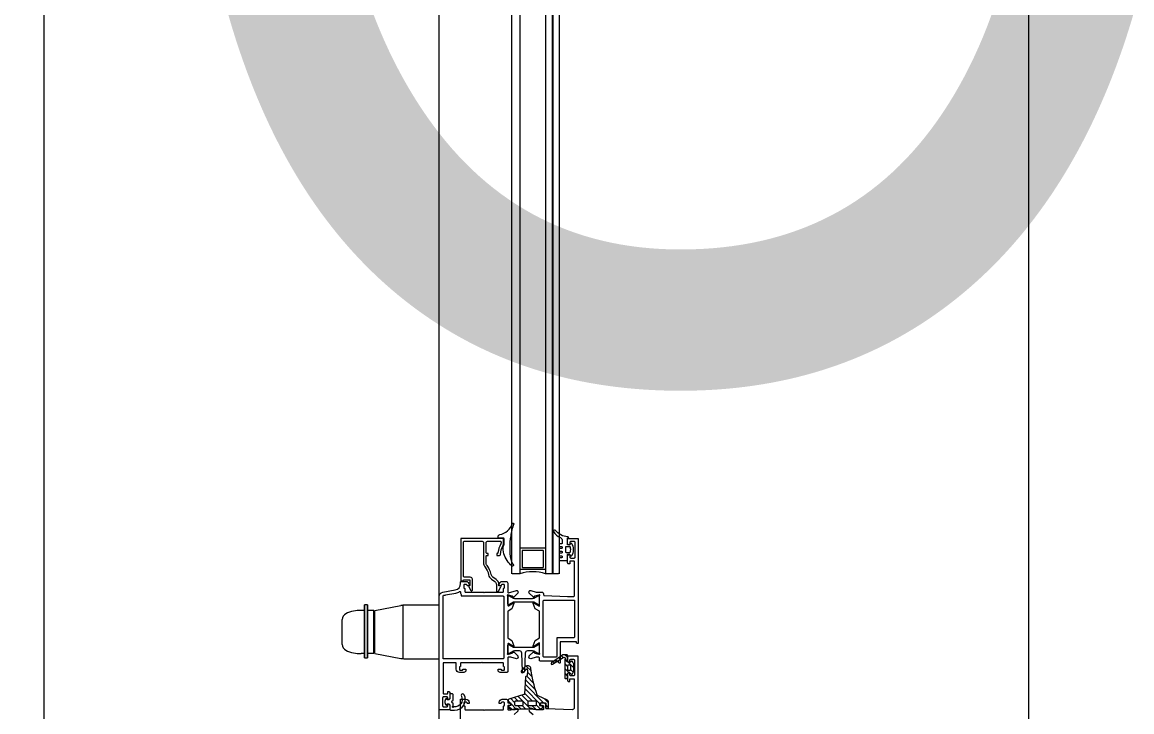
# Model space of a CAD drawing. Extents: x -9058 to 11890, y 0 to 4205.
# Drawn here: x 9830 to 9881.9, y 3231.3 to 3263.5 of the extents above; entities that cross this region are included whole.
import ezdxf
from ezdxf.enums import TextEntityAlignment as Align

# ---------------------------------------------------------------- set-up
doc = ezdxf.new("R2010")
doc.units = 0
doc.header["$MEASUREMENT"] = 0
doc.layers.get('0').update_dxf_attribs({"color": 9, "lineweight": 9})
doc.layers.add('M-TEFRIS2-015', color=129, linetype='Continuous', lineweight=9)
doc.layers.add('M-TEFRIS2-015 @ 20', color=129, linetype='Continuous', lineweight=9)
doc.styles.add('Arial', font='arial.ttf', dxfattribs={"height": 2.5})
doc.styles.add('MuuM_TEXT-STANDART', font='ARIALN.TTF')

# ---------------------------------------------------------------- blocks, each defined once
blk = doc.blocks.new('0a_roomno2')
at = {"style": 'Arial'}
blk.add_attdef('ODANO', (0, 1.505), '', height=3, dxfattribs=at)
blk.add_attdef('MEKANADI', text='', height=3, dxfattribs=at).set_placement((0.525, -4.75), align=Align.BOTTOM_LEFT)
at = {"style": 'MuuM_TEXT-STANDART', "width": 0.6}
for tag, p in [('YER01', (15, -7)), ('TAVAN01', (20.625, -7)), ('DUVAR01', (26.25, -7)), ('YER02', (15, -10.375)), ('TAVAN02', (20.625, -10.375)), ('DUVAR02', (26.25, -10.375)), ('YER03', (15, -13.75)), ('TAVAN03', (20.625, -13.75)), ('DUVAR03', (26.25, -13.75))]:
    blk.add_attdef(tag, text='', height=2.25, dxfattribs=at).set_placement(p, align=Align.MIDDLE_CENTER)
at = {"style": 'MuuM_TEXT-STANDART'}
blk.add_attdef('M2', text='', height=2.25, dxfattribs=at).set_placement((1.3231, -7.8046), align=Align.MIDDLE_LEFT)
at = {"style": 'MuuM_TEXT-STANDART', "width": 0.6}
blk.add_attdef('TEMIZTAVANYUKSEKLIGI', text='', height=2.25, dxfattribs=at).set_placement((2.7, -13.1619), align=Align.MIDDLE_LEFT)
blk = doc.blocks.new('*U679')
at = {"layer": 'M-TEFRIS2-015 @ 20'}
ref = blk.add_blockref('0a_roomno2', (9477.804, 3319.132), dxfattribs=dict(at, xscale=20, yscale=20, zscale=20))
ref.add_attrib('MEKANADI', 'TOPLANTI ODASI', dxfattribs={"layer": '0', "height": 60, "style": 'Arial', "width": 0.8}).set_placement((9488.304, 3229.132), align=Align.BOTTOM_LEFT)

msp = doc.modelspace()

# ---------------------------------------------------------------- hatches: boundary and pattern name
at = {"layer": 'M-TEFRIS2-015'}
h = msp.add_hatch(dxfattribs=at)
h.set_pattern_fill('ANSI31', color=256, scale=0.05, angle=360, style=0)
h.set_pattern_definition([(135, (9986.88754, 3414.53771), (0.1122532, 0.1122532), [])])
edge = h.paths.add_edge_path(flags=16)
edge.add_arc((9855.545, 3233.253), 0.025, 180, 270)
edge.add_line((9855.545, 3233.228), (9855.645, 3233.228))
edge.add_arc((9855.645, 3233.253), 0.025, -90, 0)
edge.add_line((9855.67, 3233.253), (9855.67, 3233.433))
edge.add_arc((9855.645, 3233.433), 0.025, 0, 90)
edge.add_line((9855.645, 3233.458), (9855.545, 3233.458))
edge.add_arc((9855.545, 3233.433), 0.025, 90, 180)
edge.add_line((9855.52, 3233.433), (9855.52, 3233.253))
edge = h.paths.add_edge_path()
edge.add_arc((9855.55, 3233.058), 0.035, 90, 180, ccw=False)
edge.add_line((9855.55, 3233.093), (9855.63, 3233.093))
edge.add_arc((9855.63, 3233.078), 0.015, 47.8308, 90, ccw=False)
edge.add_line((9855.64, 3233.09), (9855.682, 3233.049))
edge.add_arc((9855.71, 3233.078), 0.04, 226.3869, 332.9563)
edge.add_line((9855.745, 3233.06), (9855.791, 3233.149))
edge.add_arc((9855.635, 3233.228), 0.175, -27.0437, 0)
edge.add_line((9855.81, 3233.228), (9855.81, 3233.458))
edge.add_arc((9855.635, 3233.458), 0.175, 0, 27.0437)
edge.add_line((9855.791, 3233.538), (9855.745, 3233.627))
edge.add_arc((9855.71, 3233.608), 0.04, 27.0437, 133.6131)
edge.add_line((9855.682, 3233.637), (9855.64, 3233.597))
edge.add_arc((9855.63, 3233.608), 0.015, -90, -47.8308, ccw=False)
edge.add_line((9855.63, 3233.593), (9855.55, 3233.593))
edge.add_arc((9855.55, 3233.628), 0.035, 180, 270, ccw=False)
edge.add_line((9855.515, 3233.628), (9855.515, 3233.908))
edge.add_arc((9855.475, 3233.908), 0.04, 0, 90)
edge.add_line((9855.475, 3233.948), (9855.33, 3233.948))
edge.add_arc((9855.33, 3233.898), 0.05, 90, 130.0348)
edge.add_line((9855.298, 3233.937), (9854.764, 3233.564))
edge.add_arc((9854.79, 3233.533), 0.04, 130.0348, 303.0043)
edge.add_line((9854.812, 3233.5), (9855.317, 3233.818))
edge.add_arc((9855.349, 3233.768), 0.06, -56.1456, 123.0043, ccw=False)
edge.add_line((9855.383, 3233.718), (9855.383, 3232.878))
edge.add_arc((9855.423, 3232.878), 0.04, 180, 270)
edge.add_line((9855.423, 3232.838), (9855.475, 3232.838))
edge.add_arc((9855.475, 3232.878), 0.04, 270, 360)
edge.add_line((9855.515, 3232.878), (9855.515, 3233.058))
h = msp.add_hatch(dxfattribs=at)
h.set_pattern_fill('ANSI31', color=256, scale=0.05, angle=-90, style=0)
h.set_pattern_definition([(135, (9604.37358, 3232.07789), (-0.1122532, -0.1122532), [])])
h.paths.add_polyline_path([(9853.362, 3233.202), (9853.543, 3233.39, -0.203536), (9853.615, 3233.421), (9853.695, 3233.421, -0.380587), (9853.795, 3233.332, 0.061836), (9854.102, 3232.075, 0.189764), (9854.151, 3232.021), (9854.579, 3231.83, -0.285747), (9854.635, 3231.741), (9854.635, 3231.451, -0.414214), (9854.615, 3231.431), (9854.525, 3231.431, -0.414214), (9854.505, 3231.451), (9854.505, 3231.666, 0.414214), (9854.47, 3231.701), (9854.28, 3231.701, 0.414214), (9854.255, 3231.676), (9854.255, 3231.596, 0.414214), (9854.28, 3231.571), (9854.315, 3231.571, -0.414214), (9854.345, 3231.541), (9854.345, 3231.474, -0.296563), (9854.333, 3231.456), (9854.198, 3231.396, -0.104779), (9854.125, 3231.381), (9854.045, 3231.381, 0.081633), (9853.065, 3231.381), (9852.985, 3231.381, -0.104779), (9852.912, 3231.396), (9852.777, 3231.456, -0.296563), (9852.765, 3231.474), (9852.765, 3231.541, -0.414214), (9852.795, 3231.571), (9852.83, 3231.571, 0.414214), (9852.855, 3231.596), (9852.855, 3231.676, 0.414214), (9852.83, 3231.701), (9852.77, 3231.701, -0.414214), (9852.745, 3231.726), (9852.745, 3231.821, -0.328426), (9852.78, 3231.868), (9853.483, 3232.087, 0.309555), (9853.5, 3232.109), (9853.555, 3232.912, -0.394287), (9853.575, 3232.931, 0.364538), (9853.624, 3232.972, 0.068684), (9853.635, 3233.273, 0.950368), (9853.595, 3233.271, -0.000002), (9853.595, 3233.271), (9853.448, 3233.119, -0.999219)])
h.paths.add_polyline_path([(9853.695, 3231.771), (9854.035, 3231.771, -0.414214), (9854.065, 3231.741), (9854.065, 3231.611, -0.414214), (9854.035, 3231.581), (9853.695, 3231.581, -0.414214), (9853.665, 3231.611), (9853.665, 3231.741, -0.414214)], flags=16)
h.paths.add_polyline_path([(9853.445, 3231.741), (9853.445, 3231.611, -0.414214), (9853.415, 3231.581), (9853.075, 3231.581, -0.414214), (9853.045, 3231.611), (9853.045, 3231.741, -0.414214), (9853.075, 3231.771), (9853.415, 3231.771, -0.414214)], flags=16)

# ---------------------------------------------------------------- linework, layer by layer
for p, q in [((9852.894, 3285.851), (9852.894, 3237.723)), ((9853.294, 3285.851), (9853.294, 3237.723)), ((9854.494, 3285.851), (9854.494, 3237.723)), ((9854.794, 3285.868), (9854.794, 3237.723)), ((9854.832, 3285.868), (9854.832, 3237.723)), ((9855.132, 3285.819), (9855.132, 3237.723)), ((9852.893, 3240.498), (9852.893, 3238.229)), ((9852.893, 3240.498), (9852.893, 3237.773)), ((9853.293, 3240.498), (9853.293, 3237.723)), ((9854.493, 3240.498), (9854.493, 3237.723)), ((9854.793, 3240.498), (9854.793, 3237.723)), ((9854.831, 3240.498), (9854.831, 3237.723)), ((9855.131, 3240.498), (9855.131, 3237.773)), ((9854.493, 3238.923), (9853.293, 3238.923)), ((9852.943, 3237.723), (9852.893, 3237.773)), ((9853.293, 3237.723), (9852.943, 3237.723)), ((9854.493, 3237.923), (9853.293, 3237.923)), ((9855.081, 3237.723), (9854.493, 3237.723)), ((9855.081, 3237.723), (9855.131, 3237.773)), ((9846.027, 3236.009), (9845.884, 3236.009)), ((9846.027, 3236.009, 0), (9845.884, 3236.009, 0)), ((9846.027, 3233.803), (9846.027, 3236.28)), ((9846.027, 3233.803, 0), (9846.027, 3236.28, 0)), ((9846.177, 3236.28), (9846.177, 3233.803)), ((9846.177, 3236.28, 0), (9846.177, 3233.803, 0)), ((9846.473, 3236.009), (9846.177, 3236.009)), ((9846.473, 3236.009, 0), (9846.177, 3236.009, 0)), ((9846.473, 3234.009), (9846.473, 3236.009)), ((9846.473, 3234.009, 0), (9846.473, 3236.009, 0)), ((9846.521, 3236.009), (9847.737, 3236.243)), ((9846.521, 3234.009), (9846.521, 3236.009)), ((9847.821, 3236.255), (9847.821, 3233.764)), ((9849.521, 3236.259), (9847.907, 3236.259)), ((9844.996, 3234.423, 0), (9844.996, 3235.595, 0)), ((9846.027, 3234.009), (9845.884, 3234.009)), ((9846.027, 3234.009, 0), (9845.884, 3234.009, 0)), ((9846.473, 3234.009), (9846.177, 3234.009)), ((9846.473, 3234.009, 0), (9846.177, 3234.009, 0)), ((9846.521, 3234.009), (9847.737, 3233.776)), ((9847.907, 3233.759), (9849.521, 3233.759))]:
    msp.add_line(p, q, dxfattribs=at)
for points in [[(9877.058, 3299.873), (9877.058, 3159.873)], [(9833.058, 3297.873), (9831.058, 3297.873), (9831.058, 3161.873), (9833.058, 3161.873)], [(9849.522, 3173.05), (9849.523, 3291.808)]]:
    msp.add_lwpolyline(points, dxfattribs=at)
for points in [[(9852.522, 3239.393), (9852.302, 3239.393, -0.414214), (9852.272, 3239.423), (9852.272, 3239.461, -0.356389), (9852.352, 3239.559, 0.262181), (9852.946, 3240.073, -0.316752), (9852.974, 3240.093, -0.499585), (9853.003, 3240.055, 0.048291), (9852.861, 3239.499, 0.086497), (9852.864, 3238.401, 0.16681), (9852.976, 3238.173, -0.169383), (9852.99, 3238.152), (9852.992, 3238.139, -0.513067), (9852.927, 3238.092, -0.159858), (9852.547, 3238.667, -0.178819), (9852.529, 3239.033), (9852.539, 3239.053, 0.13005), (9852.552, 3239.102), (9852.552, 3239.363, 0.414214)], [(9851.742, 3238.58), (9851.782, 3238.58, 0.414214), (9851.812, 3238.61), (9851.812, 3238.65, 0.414214), (9851.782, 3238.68), (9851.762, 3238.68, -0.414214), (9851.712, 3238.73), (9851.712, 3239.16, -0.414214), (9851.812, 3239.26), (9852.361, 3239.26, -0.414214), (9852.411, 3239.21), (9852.411, 3239.158, -0.127567), (9852.402, 3239.124, 0.09888), (9852.268, 3238.706, -0.367727), (9852.24, 3238.68, 0.399482), (9852.212, 3238.65), (9852.212, 3238.61, 0.414214), (9852.242, 3238.58), (9852.333, 3238.58, 0.400329), (9852.382, 3238.627, -0.114933), (9852.506, 3239.064, 0.127017), (9852.531, 3239.161), (9852.531, 3239.35, 0.414214), (9852.501, 3239.38), (9850.561, 3239.38, 0.414214), (9850.531, 3239.35), (9850.531, 3237.43, 0.414214), (9850.561, 3237.4), (9850.621, 3237.4, 0.414214), (9850.651, 3237.43), (9850.651, 3237.45), (9850.951, 3237.45), (9850.951, 3237.18), (9850.916, 3237.16, 0.414214), (9850.905, 3237.119), (9851.004, 3236.948, 0.767327), (9851.071, 3236.966), (9851.071, 3237.47, 0.414214), (9850.971, 3237.57), (9850.701, 3237.57, -0.414214), (9850.651, 3237.62), (9850.651, 3239.21, -0.414214), (9850.701, 3239.26), (9851.492, 3239.26, -0.414214), (9851.592, 3239.16), (9851.592, 3238.246, 0.172094), (9851.663, 3238.045, -0.126051), (9851.829, 3237.684, 0.197455), (9851.96, 3237.479), (9852.115, 3237.371, -0.244698), (9852.191, 3237.224), (9852.191, 3236.944, 0.767327), (9852.293, 3236.917), (9852.407, 3237.115, 0.57735), (9852.381, 3237.16), (9852.311, 3237.16), (9852.311, 3237.224, 0.244698), (9852.183, 3237.469), (9852.029, 3237.572, -0.197455), (9851.947, 3237.7, 0.126051), (9851.756, 3238.115, -0.178336), (9851.712, 3238.246), (9851.712, 3238.55, -0.414214)], [(9854.363, 3238.023, 0.414214), (9854.393, 3238.053), (9854.393, 3238.793, 0.414214), (9854.363, 3238.823), (9853.423, 3238.823, 0.414214), (9853.393, 3238.793), (9853.393, 3238.053, 0.414214), (9853.423, 3238.023)], [(9855.655, 3238.966, 0.359904), (9855.626, 3238.99), (9855.45, 3238.99, 0.414214), (9855.42, 3238.96), (9855.42, 3238.76, 0.414214), (9855.45, 3238.73), (9855.626, 3238.73, 0.359904), (9855.655, 3238.754, 0.094739)], [(9852.521, 3237.024, -0.365977), (9852.546, 3237.054, 0.365977), (9852.571, 3237.083), (9852.571, 3237.193, 0.414214), (9852.541, 3237.223), (9852.451, 3237.223, 0.365977), (9852.422, 3237.198, -0.366034), (9852.392, 3237.173), (9852.331, 3237.173, -0.414214), (9852.321, 3237.183), (9852.321, 3237.223, -0.414214), (9852.471, 3237.373), (9852.641, 3237.373, -0.414214), (9852.721, 3237.293), (9852.721, 3236.873, 0.493043), (9852.759, 3236.844), (9853.127, 3236.943, -0.700084), (9853.203, 3236.835), (9853.19, 3236.817), (9853.017, 3236.646, -0.607471), (9852.957, 3236.662, 0.283637), (9852.935, 3236.685), (9852.752, 3236.734, 1.229391), (9852.721, 3236.684), (9852.721, 3236.263, 0.585524), (9852.767, 3236.237), (9852.986, 3236.371, -0.713664), (9853.015, 3236.347), (9852.921, 3236.097), (9852.736, 3235.984, 0.261412), (9852.721, 3235.958), (9852.721, 3234.747, 0.261412), (9852.736, 3234.721), (9852.921, 3234.608), (9853.015, 3234.358, -0.713664), (9852.986, 3234.334), (9852.767, 3234.468, 0.585524), (9852.721, 3234.442), (9852.721, 3234.021, 1.229391), (9852.752, 3233.971), (9852.935, 3234.02, 0.283637), (9852.957, 3234.043, -0.607471), (9853.017, 3234.059), (9853.19, 3233.888), (9853.203, 3233.87, -0.700084), (9853.127, 3233.762), (9852.867, 3233.832), (9852.751, 3233.832, 0.414214), (9852.721, 3233.802), (9852.721, 3233.153, -0.414214), (9852.691, 3233.123), (9852.371, 3233.123, -0.414222), (9852.271, 3233.223), (9852.271, 3233.263, -0.414214), (9852.281, 3233.273), (9852.392, 3233.273, -0.366034), (9852.422, 3233.248, 0.365977), (9852.451, 3233.223), (9852.541, 3233.223, 0.414214), (9852.571, 3233.253), (9852.571, 3233.363, 0.365977), (9852.546, 3233.393, -0.365977), (9852.521, 3233.422), (9852.521, 3233.543, 0.414214), (9852.491, 3233.573), (9851.551, 3233.573), (9851.521, 3233.603), (9851.491, 3233.573), (9850.551, 3233.573, 0.414214), (9850.521, 3233.543), (9850.521, 3233.422, -0.365977), (9850.496, 3233.393, 0.365977), (9850.471, 3233.363), (9850.471, 3233.253, 0.414214), (9850.501, 3233.223), (9850.591, 3233.223, 0.365977), (9850.621, 3233.248, -0.366034), (9850.65, 3233.273), (9850.761, 3233.273, -0.414214), (9850.771, 3233.263), (9850.771, 3233.223, -0.414214), (9850.671, 3233.123), (9850.471, 3233.123, -0.414214), (9850.321, 3233.273), (9850.321, 3233.543, 0.414214), (9850.291, 3233.573), (9849.731, 3233.573, 0.414214), (9849.701, 3233.543), (9849.701, 3232.153, 0.414214), (9849.731, 3232.123), (9849.891, 3232.123, 0.414214), (9849.921, 3232.153), (9849.921, 3232.223), (9849.971, 3232.223, -0.414214), (9850.021, 3232.173), (9850.021, 3231.918, -0.414214), (9849.951, 3231.848), (9849.931, 3231.848, -0.414214), (9849.921, 3231.858), (9849.921, 3231.933, 0.414214), (9849.871, 3231.983), (9849.731, 3231.983, 0.414214), (9849.681, 3231.933), (9849.681, 3231.563, 0.414214), (9849.731, 3231.513), (9849.871, 3231.513, 0.414214), (9849.921, 3231.563), (9849.921, 3231.638, -0.414214), (9849.931, 3231.648), (9849.951, 3231.648, -0.414214), (9850.021, 3231.578), (9850.021, 3231.403, -0.414214), (9849.991, 3231.373), (9849.551, 3231.373, -0.414214), (9849.521, 3231.403), (9849.521, 3236.673, -0.363975), (9849.687, 3236.87), (9850.273, 3236.974, 0.36397), (9850.521, 3237.269), (9850.521, 3237.343, -0.414214), (9850.551, 3237.373), (9850.771, 3237.373, -0.414214), (9850.921, 3237.223), (9850.921, 3237.183, -0.414214), (9850.911, 3237.173), (9850.85, 3237.173, -0.366034), (9850.821, 3237.198, 0.365977), (9850.791, 3237.223), (9850.701, 3237.223, 0.414214), (9850.671, 3237.193), (9850.671, 3237.083, 0.365977), (9850.696, 3237.054, -0.365977), (9850.721, 3237.024), (9850.721, 3236.903, 0.414214), (9850.751, 3236.873), (9851.591, 3236.873), (9851.621, 3236.843), (9851.651, 3236.873), (9852.491, 3236.873, 0.414214), (9852.521, 3236.903)], [(9849.701, 3236.672, -0.207097), (9849.723, 3236.723), (9849.821, 3236.723), (9849.821, 3236.742), (9850.299, 3236.826, 0.106114), (9850.474, 3236.897, -0.602221), (9850.521, 3236.872), (9850.521, 3236.823, 0.162278), (9850.541, 3236.763), (9850.541, 3236.723, 0.414214), (9850.571, 3236.693), (9852.491, 3236.693, -0.414214), (9852.541, 3236.643), (9852.541, 3233.803, -0.414214), (9852.491, 3233.753), (9849.701, 3233.753)], [(9853.936, 3236.593), (9854.122, 3236.7, -0.131652), (9854.137, 3236.705), (9854.163, 3236.705, -0.414214), (9854.193, 3236.675), (9854.193, 3236.315, -0.414214), (9854.163, 3236.285), (9854.137, 3236.285, -0.131652), (9854.122, 3236.289), (9853.936, 3236.396, 0.131652), (9853.886, 3236.41), (9853.04, 3236.41, 0.131652), (9852.99, 3236.396), (9852.803, 3236.289, -0.131652), (9852.788, 3236.285), (9852.763, 3236.285, -0.414214), (9852.733, 3236.315), (9852.733, 3236.675, -0.414214), (9852.763, 3236.705), (9852.788, 3236.705, -0.131652), (9852.803, 3236.7), (9852.99, 3236.593, 0.131652), (9853.04, 3236.58), (9853.886, 3236.58, 0.131652)], [(9855.021, 3234.723), (9855.021, 3233.883, -0.414214), (9854.971, 3233.833), (9854.431, 3233.833, -0.414214), (9854.381, 3233.883), (9854.381, 3236.443, -0.414214), (9854.431, 3236.493), (9855.841, 3236.493), (9855.841, 3234.783, -0.414214), (9855.791, 3234.733), (9855.031, 3234.733, 0.414214)], [(9853.38, 3234.027, 0.403142), (9853.28, 3234.123), (9853.04, 3234.123, 0.131652), (9852.99, 3234.11), (9852.803, 3234.002, -0.131652), (9852.788, 3233.998), (9852.763, 3233.998, -0.414214), (9852.733, 3234.028), (9852.733, 3234.388, -0.414214), (9852.763, 3234.418), (9852.788, 3234.418, -0.131652), (9852.803, 3234.414), (9852.99, 3234.307, 0.131652), (9853.04, 3234.293), (9853.886, 3234.293, 0.131652), (9853.936, 3234.307), (9854.122, 3234.414, -0.131652), (9854.137, 3234.418), (9854.163, 3234.418, -0.414214), (9854.193, 3234.388), (9854.193, 3234.028, -0.414214), (9854.163, 3233.998), (9854.137, 3233.998, -0.131652), (9854.122, 3234.002), (9853.936, 3234.11, 0.131652), (9853.886, 3234.123), (9853.645, 3234.123, 0.403142), (9853.545, 3234.027), (9853.513, 3233.171, -0.962756), (9853.413, 3233.171)], [(9855.515, 3233.058, -0.414214), (9855.55, 3233.093), (9855.63, 3233.093, -0.186103), (9855.64, 3233.09), (9855.682, 3233.049, 0.501687), (9855.745, 3233.06), (9855.791, 3233.149, 0.118551), (9855.81, 3233.228), (9855.81, 3233.458, 0.118551), (9855.791, 3233.538), (9855.745, 3233.627, 0.501687), (9855.682, 3233.637), (9855.64, 3233.597, -0.186103), (9855.63, 3233.593), (9855.55, 3233.593, -0.414214), (9855.515, 3233.628), (9855.515, 3233.908, 0.414214), (9855.475, 3233.948), (9855.33, 3233.948, 0.176484), (9855.298, 3233.937), (9854.764, 3233.564, 0.940455), (9854.812, 3233.5), (9855.317, 3233.818, -0.992608), (9855.383, 3233.718), (9855.383, 3232.878, 0.414214), (9855.423, 3232.838), (9855.475, 3232.838, 0.414214), (9855.515, 3232.878)], [(9855.52, 3233.253, 0.414214), (9855.545, 3233.228), (9855.645, 3233.228, 0.414214), (9855.67, 3233.253), (9855.67, 3233.433, 0.414214), (9855.645, 3233.458), (9855.545, 3233.458, 0.414214), (9855.52, 3233.433)], [(9849.901, 3231.59), (9849.901, 3231.65), (9849.981, 3231.65, -0.236068), (9850.021, 3231.57), (9850.021, 3231.405, 0.414214), (9850.071, 3231.355), (9850.243, 3231.355, 0.557109), (9850.69, 3232.078, 0.284432), (9850.623, 3232.12, 0.557109), (9850.556, 3232.011, -0.59685), (9850.201, 3231.508, -2.161979), (9850.171, 3231.542), (9850.171, 3231.685, -1), (9850.171, 3231.805), (9850.171, 3232.07, 0.414214), (9850.121, 3232.12), (9850.071, 3232.12, 0.414214), (9850.021, 3232.07), (9850.021, 3231.92, -0.236068), (9849.981, 3231.84), (9849.901, 3231.84), (9849.901, 3231.9), (9849.867, 3231.9, 0.323522), (9849.82, 3231.865), (9849.789, 3231.772, 0.019238), (9849.787, 3231.765), (9849.787, 3231.725, 0.019238), (9849.789, 3231.717), (9849.82, 3231.624, 0.323522), (9849.867, 3231.59)], [(9853.077, 3231.771, 0.414214), (9853.047, 3231.741), (9853.047, 3231.611, 0.414214), (9853.077, 3231.581), (9853.417, 3231.581, 0.414214), (9853.447, 3231.611), (9853.447, 3231.741, 0.414214), (9853.417, 3231.771)], [(9853.697, 3231.771, 0.414214), (9853.667, 3231.741), (9853.667, 3231.611, 0.414214), (9853.697, 3231.581), (9854.037, 3231.581, 0.414214), (9854.067, 3231.611), (9854.067, 3231.741, 0.414214), (9854.037, 3231.771)]]:
    msp.add_lwpolyline(points, format="xyb", close=True, dxfattribs=at)
for points in [[(9855.531, 3239.455, -0.220745), (9854.937, 3239.764, 0.651907), (9854.868, 3239.708, 0.176952), (9855.184, 3239.417, -0.281357), (9855.272, 3239.273), (9855.272, 3239.193), (9855.272, 3239.179), (9855.271, 3239.172), (9855.27, 3239.164), (9855.267, 3239.157), (9855.263, 3239.15), (9855.257, 3239.143), (9855.251, 3239.138), (9855.244, 3239.134), (9855.237, 3239.131), (9855.222, 3239.129), (9855.146, 3239.129), (9855.143, 3239.129), (9855.14, 3239.128), (9855.137, 3239.127), (9855.134, 3239.125), (9855.132, 3239.123), (9855.13, 3239.12), (9855.128, 3239.118), (9855.127, 3239.115), (9855.126, 3239.109), (9855.126, 3239.029), (9855.126, 3239.026), (9855.127, 3239.023), (9855.128, 3239.02), (9855.13, 3239.017), (9855.132, 3239.015), (9855.134, 3239.013), (9855.137, 3239.011), (9855.14, 3239.01), (9855.146, 3239.009), (9855.222, 3239.009), (9855.229, 3239.008), (9855.237, 3239.007), (9855.244, 3239.004), (9855.251, 3238.999), (9855.257, 3238.994), (9855.263, 3238.988), (9855.267, 3238.981), (9855.27, 3238.973), (9855.272, 3238.959), (9855.271, 3238.952), (9855.27, 3238.944), (9855.267, 3238.937), (9855.263, 3238.93), (9855.257, 3238.923), (9855.251, 3238.918), (9855.244, 3238.914), (9855.237, 3238.911), (9855.222, 3238.909), (9855.146, 3238.909), (9855.143, 3238.909), (9855.14, 3238.908), (9855.137, 3238.907), (9855.134, 3238.905), (9855.132, 3238.903), (9855.13, 3238.9), (9855.128, 3238.898), (9855.127, 3238.895), (9855.126, 3238.889), (9855.126, 3238.809), (9855.126, 3238.806), (9855.127, 3238.803), (9855.128, 3238.8), (9855.13, 3238.797), (9855.132, 3238.795), (9855.134, 3238.793), (9855.137, 3238.791), (9855.14, 3238.79), (9855.146, 3238.789), (9855.222, 3238.789), (9855.229, 3238.788), (9855.237, 3238.787), (9855.244, 3238.784), (9855.251, 3238.779), (9855.257, 3238.774), (9855.263, 3238.768), (9855.267, 3238.761), (9855.27, 3238.753), (9855.272, 3238.739), (9855.271, 3238.732), (9855.27, 3238.724), (9855.267, 3238.717), (9855.263, 3238.71), (9855.257, 3238.703), (9855.251, 3238.698), (9855.244, 3238.694), (9855.237, 3238.691), (9855.222, 3238.689), (9855.146, 3238.689), (9855.143, 3238.689), (9855.14, 3238.688), (9855.137, 3238.687), (9855.134, 3238.685), (9855.132, 3238.683), (9855.13, 3238.68), (9855.128, 3238.678), (9855.127, 3238.675), (9855.126, 3238.669), (9855.126, 3238.589), (9855.126, 3238.586), (9855.127, 3238.583), (9855.128, 3238.58), (9855.13, 3238.577), (9855.132, 3238.575), (9855.134, 3238.573), (9855.137, 3238.571), (9855.14, 3238.57), (9855.146, 3238.569), (9855.222, 3238.569), (9855.229, 3238.568), (9855.237, 3238.567), (9855.244, 3238.564), (9855.251, 3238.559), (9855.257, 3238.554), (9855.263, 3238.548), (9855.267, 3238.541), (9855.27, 3238.533), (9855.272, 3238.519), (9855.271, 3238.512), (9855.27, 3238.504), (9855.267, 3238.497), (9855.263, 3238.49), (9855.257, 3238.483), (9855.251, 3238.478), (9855.244, 3238.474), (9855.237, 3238.471), (9855.222, 3238.469), (9855.146, 3238.469), (9855.143, 3238.469), (9855.14, 3238.468), (9855.137, 3238.467), (9855.134, 3238.465), (9855.132, 3238.463), (9855.13, 3238.46), (9855.128, 3238.458), (9855.127, 3238.455), (9855.126, 3238.449), (9855.126, 3238.369), (9855.126, 3238.366), (9855.127, 3238.363), (9855.128, 3238.36), (9855.13, 3238.357), (9855.132, 3238.355), (9855.134, 3238.353), (9855.137, 3238.351), (9855.14, 3238.35), (9855.146, 3238.349), (9855.484, 3238.349, 0.414214), (9855.514, 3238.379), (9855.514, 3238.61, -0.414214), (9855.544, 3238.64), (9855.609, 3238.64, -0.291535), (9855.627, 3238.628), (9855.647, 3238.58, 0.613042), (9855.71, 3238.578), (9855.773, 3238.697, 0.127095), (9855.789, 3238.76), (9855.789, 3238.96, 0.127095), (9855.773, 3239.023), (9855.715, 3239.131, 0.585233), (9855.646, 3239.132), (9855.621, 3239.084, -0.167811), (9855.609, 3239.08), (9855.544, 3239.08, -0.414214), (9855.514, 3239.11), (9855.514, 3239.405), (9855.578, 3239.405, 0.394677), (9855.531, 3239.455)], [(9854.399, 3236.753, 0.459137), (9854.427, 3236.717), (9855.521, 3236.663), (9855.791, 3236.663, 0.414214), (9855.841, 3236.713), (9855.841, 3238.293, 0.414214), (9855.811, 3238.323), (9855.651, 3238.323, 0.414214), (9855.621, 3238.293), (9855.621, 3238.193), (9855.571, 3238.193, -0.414214), (9855.521, 3238.243), (9855.521, 3238.553, -0.414214), (9855.591, 3238.623), (9855.611, 3238.623, -0.414214), (9855.621, 3238.613), (9855.621, 3238.513, 0.414214), (9855.671, 3238.463), (9855.821, 3238.463, 0.414214), (9855.871, 3238.513), (9855.871, 3239.183, 0.414214), (9855.821, 3239.233), (9855.671, 3239.233, 0.414214), (9855.621, 3239.183), (9855.621, 3239.083, -0.414214), (9855.611, 3239.073), (9855.591, 3239.073, -0.414214), (9855.521, 3239.143), (9855.521, 3239.363, -0.414214), (9855.531, 3239.373), (9856.011, 3239.373, -0.414214), (9856.021, 3239.363), (9856.021, 3234.498, -0.535184), (9855.987, 3234.475), (9855.943, 3234.493), (9855.943, 3234.523, 0.414214), (9855.913, 3234.553), (9855.201, 3234.553, 0.414214), (9855.171, 3234.523), (9855.171, 3233.578, -0.535184), (9855.137, 3233.555), (9855.112, 3233.565, -0.302776), (9855.093, 3233.593), (9855.093, 3233.623, 0.414214), (9855.063, 3233.653), (9854.231, 3233.653, -0.414214), (9854.201, 3233.683), (9854.201, 3233.802, 0.414214), (9854.171, 3233.832), (9854.056, 3233.832), (9853.795, 3233.762, -0.700084), (9853.72, 3233.87), (9853.732, 3233.888), (9853.905, 3234.059, -0.607471), (9853.965, 3234.043, 0.283637), (9853.987, 3234.02), (9854.171, 3233.971, 1.229391), (9854.201, 3234.021), (9854.201, 3234.496), (9853.935, 3234.333, -0.859449), (9853.909, 3234.363), (9854.002, 3234.608), (9854.201, 3234.73), (9854.201, 3235.975), (9854.002, 3236.097), (9853.909, 3236.342, -0.859449), (9853.935, 3236.372), (9854.201, 3236.209), (9854.201, 3236.684, 1.229391), (9854.171, 3236.734), (9853.987, 3236.685, 0.283637), (9853.965, 3236.662, -0.607471), (9853.905, 3236.646), (9853.732, 3236.817), (9853.72, 3236.835, -0.700084), (9853.795, 3236.943), (9854.056, 3236.873), (9854.301, 3236.873, -0.474196), (9854.399, 3236.753)], [(9853.065, 3231.381, -0.081633), (9854.045, 3231.381), (9854.125, 3231.381, 0.104779), (9854.198, 3231.396), (9854.333, 3231.456, 0.296563), (9854.345, 3231.474), (9854.345, 3231.541, 0.414214), (9854.315, 3231.571), (9854.28, 3231.571, -0.414214), (9854.255, 3231.596), (9854.255, 3231.676, -0.414214), (9854.28, 3231.701), (9854.47, 3231.701, -0.414214), (9854.505, 3231.666), (9854.505, 3231.451, 0.414214), (9854.525, 3231.431), (9854.615, 3231.431, 0.414214), (9854.635, 3231.451), (9854.635, 3231.741, 0.285747), (9854.579, 3231.83), (9854.151, 3232.021, -0.189764), (9854.102, 3232.075, -0.061836), (9853.795, 3233.332, 0.380587), (9853.695, 3233.421), (9853.615, 3233.421, 0.203536), (9853.543, 3233.39), (9853.362, 3233.202, 0.999219), (9853.448, 3233.119), (9853.595, 3233.271, -0.950364), (9853.635, 3233.273, -0.068684), (9853.624, 3232.972, -0.364538), (9853.575, 3232.931, 0.394287), (9853.555, 3232.912), (9853.5, 3232.109, -0.309555), (9853.483, 3232.087), (9852.78, 3231.868, 0.328426), (9852.745, 3231.821), (9852.745, 3231.726, 0.414214), (9852.77, 3231.701), (9852.83, 3231.701, -0.414214), (9852.855, 3231.676), (9852.855, 3231.596, -0.414214), (9852.83, 3231.571), (9852.795, 3231.571, 0.414214), (9852.765, 3231.541), (9852.765, 3231.474, 0.296563), (9852.777, 3231.456), (9852.912, 3231.396, 0.104779), (9852.985, 3231.381), (9853.065, 3231.381)], [(9856.021, 3225.883), (9856.021, 3233.863, 0.414214), (9856.011, 3233.873), (9855.531, 3233.873, 0.414214), (9855.521, 3233.863), (9855.521, 3233.643, 0.414214), (9855.591, 3233.573), (9855.611, 3233.573, 0.414214), (9855.621, 3233.583), (9855.621, 3233.683, -0.414214), (9855.671, 3233.733), (9855.791, 3233.733, -0.414214), (9855.841, 3233.683), (9855.841, 3233.013, -0.414214), (9855.791, 3232.963), (9855.671, 3232.963, -0.414214), (9855.621, 3233.013), (9855.621, 3233.113, 0.414214), (9855.611, 3233.123), (9855.591, 3233.123, 0.414214), (9855.521, 3233.053), (9855.521, 3232.743, 0.414214), (9855.571, 3232.693), (9855.621, 3232.693), (9855.621, 3232.793, -0.414214), (9855.651, 3232.823), (9855.821, 3232.823), (9855.821, 3232.693), (9855.831, 3232.693), (9855.831, 3232.426), (9855.821, 3232.426), (9855.821, 3232.276), (9855.831, 3232.276), (9855.831, 3231.946), (9855.821, 3231.946), (9855.821, 3231.796), (9855.831, 3231.796), (9855.831, 3231.477, -0.425337), (9855.728, 3231.377), (9854.54, 3231.422, -0.403083), (9854.511, 3231.452), (9854.511, 3231.573, 0.414214), (9854.391, 3231.693), (9854.301, 3231.693, 0.414214), (9854.201, 3231.593), (9854.201, 3231.583, 0.414214), (9854.211, 3231.573), (9854.361, 3231.573, -0.414214), (9854.391, 3231.543), (9854.391, 3231.403, -0.414214), (9854.361, 3231.373), (9854.056, 3231.373), (9853.795, 3231.443, 0.700084), (9853.72, 3231.335), (9853.732, 3231.317), (9853.905, 3231.146, 0.607471)], [(9850.521, 3227.883), (9850.521, 3231.863, -0.414214), (9850.531, 3231.873), (9850.771, 3231.873, -0.414214), (9850.921, 3231.723), (9850.921, 3231.683, -0.414214), (9850.911, 3231.673), (9850.85, 3231.673, -0.366034), (9850.821, 3231.698, 0.365977), (9850.791, 3231.723), (9850.701, 3231.723, 0.414214), (9850.671, 3231.693), (9850.671, 3231.583, 0.365977), (9850.696, 3231.554, -0.365977), (9850.721, 3231.524), (9850.721, 3231.403, 0.414214), (9850.751, 3231.373), (9851.591, 3231.373), (9851.621, 3231.343), (9851.651, 3231.373), (9852.491, 3231.373, 0.414214), (9852.521, 3231.403), (9852.521, 3231.524, -0.365977), (9852.546, 3231.554, 0.365977), (9852.571, 3231.583), (9852.571, 3231.693, 0.414214), (9852.541, 3231.723), (9852.451, 3231.723, 0.365977), (9852.422, 3231.698, -0.366034), (9852.392, 3231.673), (9852.331, 3231.673, -0.414214), (9852.321, 3231.683), (9852.321, 3231.723, -0.414214), (9852.471, 3231.873), (9852.641, 3231.873, -0.414214), (9852.721, 3231.793), (9852.721, 3231.723, 0.414214), (9852.751, 3231.693), (9852.771, 3231.693, -0.414214), (9852.871, 3231.593), (9852.871, 3231.583, -0.414214), (9852.861, 3231.573), (9852.751, 3231.573, 0.414214), (9852.721, 3231.543), (9852.721, 3231.403, 0.414214), (9852.751, 3231.373), (9852.867, 3231.373), (9853.127, 3231.443, -0.700084), (9853.203, 3231.335), (9853.19, 3231.317), (9853.017, 3231.146, -0.607471)]]:
    msp.add_lwpolyline(points, format="xyb", dxfattribs=at)
at = {"layer": 'M-TEFRIS2-015', "elevation": 0}
msp.add_lwpolyline([(9846.177, 3233.803), (9846.177, 3236.28), (9846.027, 3236.28), (9846.027, 3233.803)], close=True, dxfattribs=at)
at = {"layer": 'M-TEFRIS2-015'}
for centre, radius, start, end in [((9853.893, 3235.973), 1.85, 71.0754, 108.9246), ((9845.789, 3234.616, 0), 1.396, 86.0974, 116.7398), ((9847.907, 3235.359), 0.9, 90, 100.8855), ((9845.296, 3235.595, 0), 0.3, 116.7398, 180), ((9845.296, 3234.423, 0), 0.3, 180, 243.2602), ((9845.789, 3235.403, 0), 1.396, 243.2602, 273.9026), ((9847.907, 3234.659), 0.9, 259.1145, 270)]:
    msp.add_arc(centre, radius, start, end, dxfattribs=at)

# ---------------------------------------------------------------- block references
at = {"layer": 'M-TEFRIS2-015', "color": 6}
msp.add_blockref('*U679', (0, 0), dxfattribs=at)

doc.saveas('drawing.dxf')
